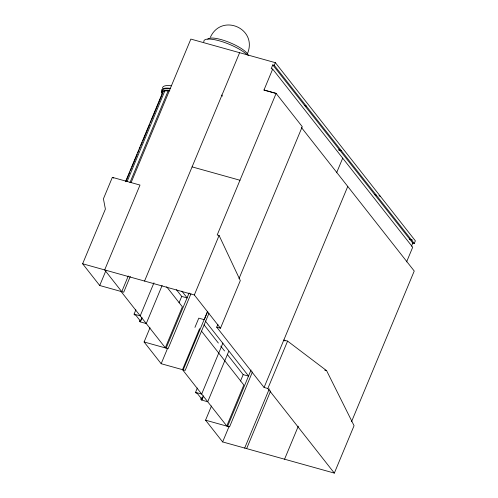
<?xml version="1.0" encoding="UTF-8"?>
<svg xmlns="http://www.w3.org/2000/svg" width="498" height="498" viewBox="0 0 498 498"><rect width="100%" height="100%" fill="white"/><g stroke="black" fill="none" stroke-linecap="round" stroke-linejoin="round"><path stroke-width="0.75" d="M162.504 93.599L162.89 91.887L164.85 90.873L169.787 90.798M247.45 53.647C258.008 28.585 221.722 12.687 210.393 37.232M128.285 275.973L121.755 291.66L104.673 269.928L139.994 185.063L112.355 177.35L103.422 198.814L105.389 209.104L82.637 263.772L99.718 285.51L123.722 292.208L130.277 276.458M125.49 181.745L162.89 91.887M125.994 181.316L129.847 172.047M130.445 170.621L131.335 168.48M131.926 167.054L137.274 154.218M137.865 152.793L138.755 150.651M139.347 149.226L140.243 147.084M140.834 145.659L142.316 142.092M142.914 140.666L149.742 124.263M150.334 122.838L151.224 120.697M151.815 119.271L162.205 94.315M127.152 181.44L164.85 90.873M129.953 182.617L168.249 90.617M131.111 182.585L190.846 39.081L275.363 62.686M99.718 285.51L105.925 270.601M144.557 281.059L239.619 52.701M142.073 317.68L140.585 321.266L135.942 315.359L134.784 315.035L134.08 314.138L135.873 309.837M153.963 282.82L140.212 315.85L134.08 314.138M162.111 285.497L146.269 323.551L140.137 321.839L141.625 318.259M208.93 313.367L185.181 370.412L161.178 363.714L144.096 341.977L150.004 327.777M239.015 278.625L302.261 126.685L276.116 93.419L263.977 90.032L272.686 69.091L271.205 68.674L272.767 64.914L412.774 243.055L414.261 243.478L415.363 240.82L275.363 62.667L274.261 65.331L414.255 243.472M179.043 302.809L181.708 296.416L176.46 289.736M166.133 348.127L189.128 292.924M161.178 363.714L167.683 348.096M190.952 293.77L168.1 348.681L144.096 341.977M219.089 235.479L240.31 280.586L220.477 328.226L194.332 294.959L219.089 235.479L217.203 234.956L276.116 93.419L263.971 90.026M194.942 327.385L198.789 318.154L204.292 319.685L207.778 311.318M199.574 328.68L182.511 369.672L226.777 425.989L243.839 385.004L201.478 331.102M183.214 369.865L207.554 311.393M285.049 340.987L283.81 340.047L287.583 341.099L326.595 370.649L354.066 425.697L334.332 473.1L267.849 388.502L264.077 387.45L216.717 327.174L217.912 324.304M203.533 395.885L202.045 399.471L197.401 393.557L196.249 393.239L195.54 392.343L197.333 388.042M222.899 343.072L201.678 394.055L195.54 392.343M228.65 351.488L207.728 401.755L201.597 400.043L200.893 399.147L201.485 397.715M201.597 400.043L203.084 396.464M334.332 473.1L222.637 441.919L205.556 420.181L211.469 405.982M240.503 381.014L243.167 374.62L227.418 354.582M227.592 426.332L251.042 369.995M222.637 441.919L229.142 426.3M252.418 371.975L229.559 426.879L205.556 420.181M336.592 172.818L342.705 158.165M264.077 387.45L347.766 186.439M267.849 388.502L287.583 341.099M244.674 448.069L269.312 388.882M246.641 448.617L270.682 390.855M284.563 459.206L298.308 426.176M411.473 246.199L412.774 243.055M406.592 261.892L412.705 247.238L272.686 69.091M351.488 421.775L414.236 271.03L301.327 127.37M272.773 64.921L274.261 65.331M304.403 105.551L306.644 106.161M374.403 194.625L376.644 195.235M378.878 195.857L380.366 196.274M192.091 166.88L239.98 180.251M409.406 239.158L412.388 239.992M82.637 263.772L194.332 294.959M181.708 296.416L187.211 297.953L181.863 291.143M216.705 327.167L220.477 328.226M324.708 370.12L326.595 370.649M140.585 321.266L139.428 320.942L140.137 321.839M243.167 374.62L248.67 376.152L205.244 320.899M200.893 399.147L202.045 399.471M112.355 177.35L113.687 178.072M221.622 95.043L222.475 96.126M204.037 324.827L218.354 343.047M220.739 346.079L224.554 350.941M166.674 286.811L182.38 306.799L165.317 347.791L121.051 291.467M203.856 42A24.85 6.518 22.6 0 1 220.57 41.178A24.85 6.518 22.6 0 1 247.276 54.88M207.766 39.149A22.03 5.777 22.6 0 1 229.136 42.324A22.03 5.777 22.6 0 1 248.253 55.44M162.522 88.071A27.129 7.115 22.6 0 1 171.418 85.787M161.95 92.479A27.129 7.115 22.6 0 1 170.353 88.345M162.348 91.62A26.226 6.879 22.6 0 1 170.21 88.669M161.651 93.288A26.226 6.879 22.6 0 1 169.513 90.337M341.647 150.701L338.665 149.867L341.64 150.713"/></g></svg>
